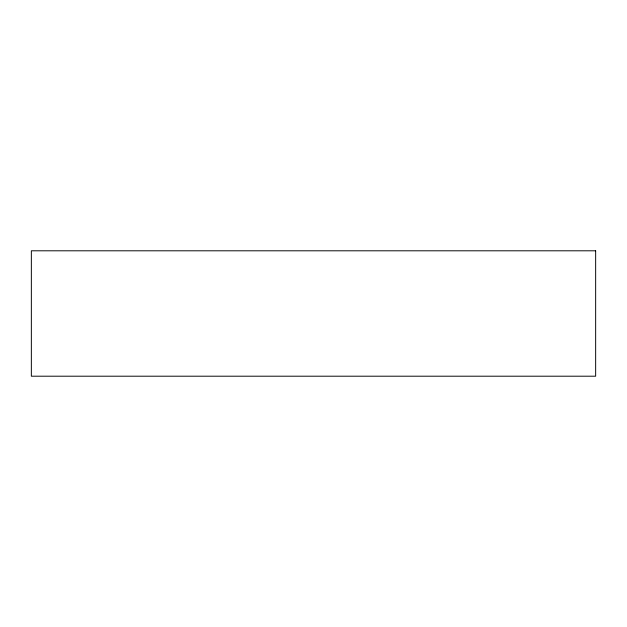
<?xml version="1.0" encoding="UTF-8"?>
<svg xmlns="http://www.w3.org/2000/svg" width="627" height="627" viewBox="0 0 627 627"><rect width="100%" height="100%" fill="white"/><g stroke="black" fill="none" stroke-linecap="round" stroke-linejoin="round"><path stroke-width="0.94" d="M595.65 250.8L31.35 250.8L31.35 376.2L595.65 376.2L595.65 250.8"/></g></svg>
